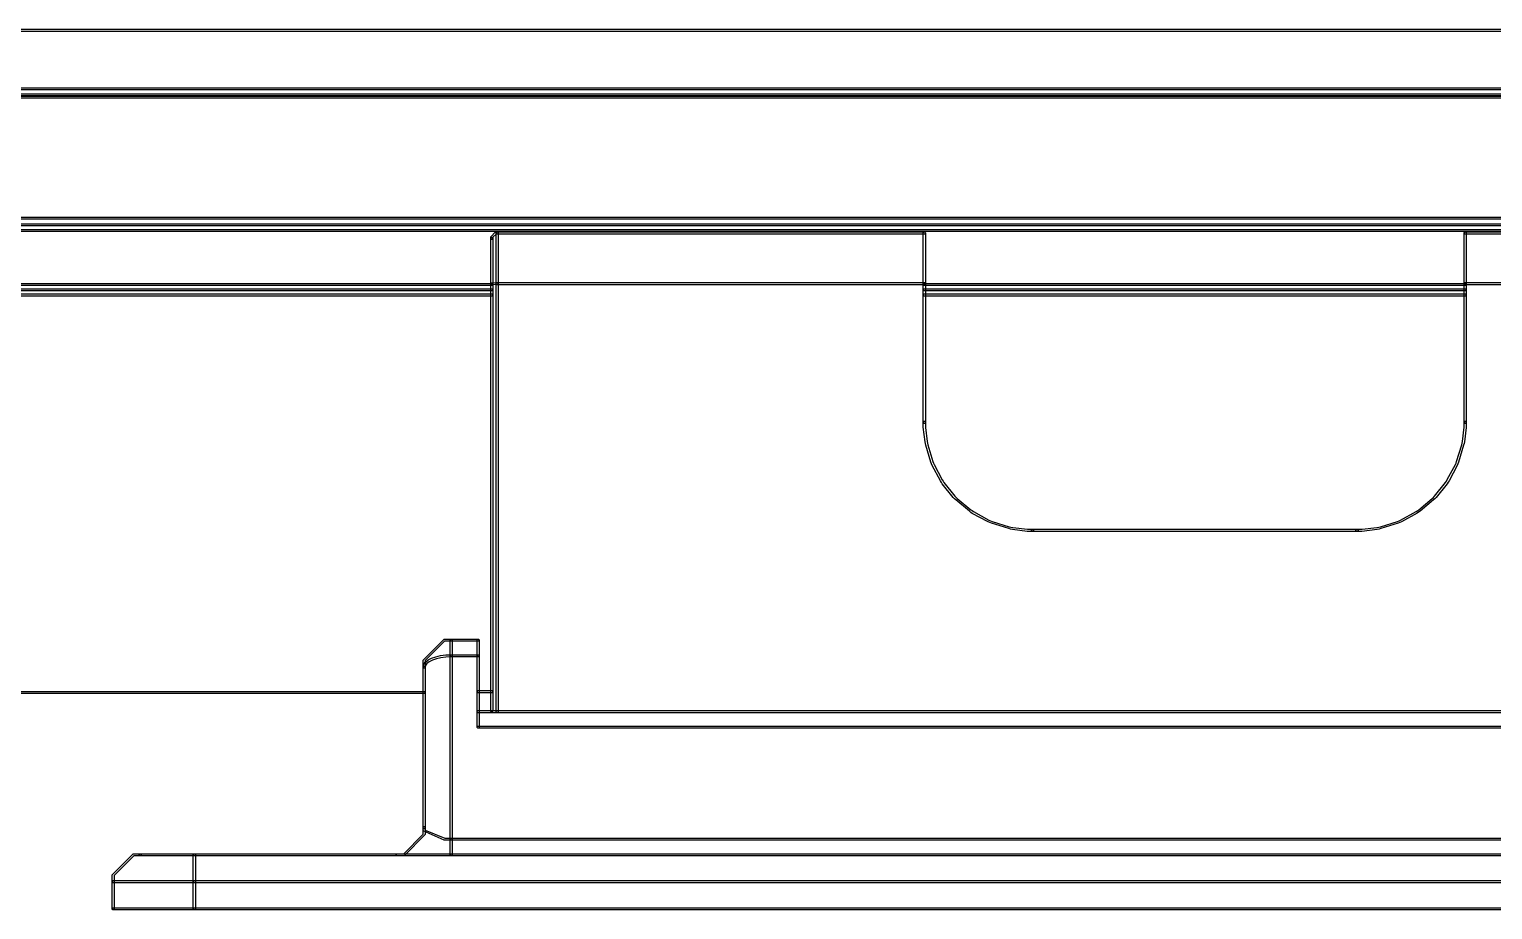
# Model space of a CAD drawing. Extents: x 0.54 to 10.46, y 0.74 to 7.76.
# Drawn here: x 6.4233 to 6.9123, y 4.3604 to 4.6547 of the extents above; entities that cross this region are included whole.
import ezdxf

# ---------------------------------------------------------------- set-up
doc = ezdxf.new("R2010")
doc.units = 0
doc.layers.get('0').update_dxf_attribs({"linetype": 'CONTINUOUS'})

msp = doc.modelspace()

# ---------------------------------------------------------------- linework, layer by layer
at = {"color": 0}
for points in [[(8.18397, 4.65397), (3.01167, 4.65397), (3.01156, 4.65397), (3.01133, 4.65424), (3.01133, 4.65429), (3.01133, 4.6544), (3.01156, 4.65468), (3.01167, 4.65468), (8.18397, 4.65468), (8.18403, 4.65468), (8.18431, 4.6544), (8.18431, 4.65429), (8.18431, 4.65424), (8.18403, 4.65397), (8.18397, 4.65397)], [(8.17014, 4.63238), (2.99789, 4.63238), (2.99778, 4.63238), (2.9975, 4.63271), (2.9975, 4.63276), (2.9975, 4.63286), (2.99778, 4.63308), (2.99789, 4.63308), (8.17014, 4.63308), (8.17019, 4.63308), (8.17051, 4.63286), (8.17051, 4.63276), (8.17051, 4.63271), (8.17019, 4.63238), (8.17014, 4.63238)], [(8.15479, 4.58892), (2.98247, 4.58892), (2.98236, 4.58892), (2.98215, 4.58919), (2.98215, 4.58925), (2.98215, 4.58936), (2.98236, 4.58963), (2.98247, 4.58963), (8.15479, 4.58963), (8.15483, 4.58963), (8.15511, 4.58936), (8.15511, 4.58925), (8.15511, 4.58919), (8.15483, 4.58892), (8.15479, 4.58892)], [(6.57785, 4.58442), (6.57775, 4.58442), (6.57753, 4.58469), (6.57753, 4.58475), (6.57753, 4.58529), (6.57915, 4.58692), (6.57969, 4.58692), (6.57975, 4.58692), (6.58003, 4.58664), (6.58003, 4.58653), (6.58003, 4.58649), (6.57975, 4.58621), (6.57969, 4.58621), (6.57932, 4.58621), (6.57824, 4.58513), (6.57824, 4.58475), (6.57824, 4.58469), (6.5779, 4.58442), (6.57785, 4.58442)], [(6.57969, 4.56928), (6.57958, 4.56928), (6.57932, 4.56961), (6.57932, 4.56967), (6.57932, 4.58653), (6.57932, 4.58664), (6.57958, 4.58692), (6.57969, 4.58692), (6.57975, 4.58692), (6.58003, 4.58664), (6.58003, 4.58653), (6.58003, 4.56967), (6.58003, 4.56961), (6.57975, 4.56928), (6.57969, 4.56928)], [(6.72244, 4.58621), (6.57969, 4.58621), (6.57958, 4.58621), (6.57932, 4.58649), (6.57932, 4.58653), (6.57932, 4.58664), (6.57958, 4.58692), (6.57969, 4.58692), (6.72244, 4.58692), (6.7225, 4.58692), (6.72276, 4.58664), (6.72276, 4.58653), (6.72276, 4.58649), (6.7225, 4.58621), (6.72244, 4.58621)], [(6.72244, 4.56928), (6.72233, 4.56928), (6.72206, 4.56961), (6.72206, 4.56967), (6.72206, 4.58653), (6.72206, 4.58664), (6.72233, 4.58692), (6.72244, 4.58692), (6.7225, 4.58692), (6.72276, 4.58664), (6.72276, 4.58653), (6.72276, 4.56967), (6.72276, 4.56961), (6.7225, 4.56928), (6.72244, 4.56928)], [(7.04585, 4.58621), (6.90315, 4.58621), (6.90306, 4.58621), (6.90278, 4.58649), (6.90278, 4.58653), (6.90278, 4.58664), (6.90306, 4.58692), (6.90315, 4.58692), (7.04585, 4.58692), (7.0459, 4.58692), (7.04622, 4.58664), (7.04622, 4.58653), (7.04622, 4.58649), (7.0459, 4.58621), (7.04585, 4.58621)], [(6.9031, 4.56928), (6.903, 4.56928), (6.90278, 4.56961), (6.90278, 4.56967), (6.90278, 4.58653), (6.90278, 4.58664), (6.903, 4.58692), (6.9031, 4.58692), (6.90315, 4.58692), (6.90349, 4.58664), (6.90349, 4.58653), (6.90349, 4.56967), (6.90349, 4.56961), (6.90315, 4.56928), (6.9031, 4.56928)], [(6.57785, 4.56917), (6.57775, 4.56917), (6.57753, 4.5695), (6.57753, 4.56956), (6.57753, 4.58475), (6.57753, 4.58485), (6.57775, 4.58507), (6.57785, 4.58507), (6.5779, 4.58507), (6.57824, 4.58485), (6.57824, 4.58475), (6.57824, 4.56956), (6.57824, 4.5695), (6.5779, 4.56917), (6.57785, 4.56917)], [(6.57785, 4.56722), (4.32531, 4.56722), (4.32519, 4.56722), (4.32497, 4.56749), (4.32497, 4.56754), (4.32497, 4.56765), (4.32519, 4.56793), (4.32531, 4.56793), (6.57785, 4.56793), (6.5779, 4.56793), (6.57824, 4.56765), (6.57824, 4.56754), (6.57824, 4.56749), (6.5779, 4.56722), (6.57785, 4.56722)], [(6.57785, 4.56917), (6.57775, 4.56917), (6.57753, 4.56944), (6.57753, 4.5695), (6.57753, 4.56961), (6.57775, 4.56988), (6.57781, 4.56988), (6.5779, 4.56993), (6.57954, 4.57004), (6.57969, 4.56999), (6.57975, 4.56999), (6.58003, 4.56972), (6.58003, 4.56961), (6.58003, 4.56956), (6.57975, 4.56933), (6.57969, 4.56933), (6.57954, 4.56933), (6.57926, 4.56933), (6.57921, 4.56933), (6.57889, 4.56933), (6.57801, 4.56922), (6.57796, 4.56917), (6.57796, 4.56917), (6.57785, 4.56917), (6.57785, 4.56917)], [(6.57785, 4.42643), (6.57775, 4.42643), (6.57753, 4.42671), (6.57753, 4.42676), (6.57753, 4.56956), (6.57753, 4.56967), (6.57775, 4.56988), (6.57785, 4.56988), (6.5779, 4.56988), (6.57824, 4.56967), (6.57824, 4.56956), (6.57824, 4.42676), (6.57824, 4.42671), (6.5779, 4.42643), (6.57785, 4.42643)], [(6.72244, 4.56928), (6.57969, 4.56928), (6.57958, 4.56928), (6.57932, 4.56961), (6.57932, 4.56967), (6.57932, 4.56976), (6.57958, 4.56999), (6.57969, 4.56999), (6.72244, 4.56999), (6.7225, 4.56999), (6.72276, 4.56976), (6.72276, 4.56967), (6.72276, 4.56961), (6.7225, 4.56928), (6.72244, 4.56928)], [(6.72244, 4.52294), (6.72233, 4.52294), (6.72206, 4.52322), (6.72206, 4.52328), (6.72206, 4.56967), (6.72206, 4.56976), (6.72233, 4.56999), (6.72244, 4.56999), (6.7225, 4.56999), (6.72276, 4.56976), (6.72276, 4.56967), (6.72276, 4.52328), (6.72276, 4.52322), (6.7225, 4.52294), (6.72244, 4.52294)], [(6.9031, 4.56722), (6.72244, 4.56722), (6.72233, 4.56722), (6.72206, 4.56749), (6.72206, 4.56754), (6.72206, 4.56765), (6.72233, 4.56793), (6.72244, 4.56793), (6.9031, 4.56793), (6.90315, 4.56793), (6.90349, 4.56765), (6.90349, 4.56754), (6.90349, 4.56749), (6.90315, 4.56722), (6.9031, 4.56722)], [(6.9031, 4.52294), (6.903, 4.52294), (6.90278, 4.52322), (6.90278, 4.52328), (6.90278, 4.56967), (6.90278, 4.56976), (6.903, 4.56999), (6.9031, 4.56999), (6.90315, 4.56999), (6.90349, 4.56976), (6.90349, 4.56967), (6.90349, 4.52328), (6.90349, 4.52322), (6.90315, 4.52294), (6.9031, 4.52294)], [(7.04585, 4.56928), (6.90315, 4.56928), (6.90306, 4.56928), (6.90278, 4.56961), (6.90278, 4.56967), (6.90278, 4.56976), (6.90306, 4.56999), (6.90315, 4.56999), (7.04585, 4.56999), (7.0459, 4.56999), (7.04622, 4.56976), (7.04622, 4.56967), (7.04622, 4.56961), (7.0459, 4.56928), (7.04585, 4.56928)], [(6.75857, 4.48682), (6.75672, 4.48682), (6.75185, 4.48747), (6.75125, 4.48757), (6.75065, 4.48774), (6.74485, 4.48953), (6.74431, 4.48975), (6.74371, 4.49001), (6.73844, 4.49283), (6.73796, 4.49317), (6.73747, 4.49354), (6.73292, 4.49735), (6.73253, 4.49772), (6.7321, 4.49815), (6.7284, 4.50271), (6.72814, 4.50319), (6.72781, 4.50369), (6.72504, 4.5089), (6.72483, 4.50939), (6.72461, 4.50999), (6.72288, 4.51563), (6.72276, 4.51617), (6.72265, 4.51676), (6.72206, 4.52165), (6.72206, 4.52328), (6.72206, 4.52339), (6.72233, 4.52365), (6.72244, 4.52365), (6.7225, 4.52365), (6.72276, 4.52339), (6.72276, 4.52328), (6.72276, 4.52154), (6.72331, 4.51693), (6.72347, 4.51633), (6.72358, 4.51579), (6.72526, 4.51019), (6.72547, 4.50965), (6.72569, 4.50917), (6.72835, 4.50407), (6.72868, 4.50358), (6.72894, 4.50315), (6.73258, 4.49864), (6.73301, 4.49821), (6.7334, 4.49783), (6.7379, 4.49408), (6.73839, 4.49376), (6.73882, 4.49343), (6.74397, 4.49061), (6.74451, 4.4904), (6.74507, 4.49018), (6.75076, 4.48839), (6.75136, 4.48822), (6.75196, 4.48812), (6.75689, 4.48753), (6.75857, 4.48753), (6.75863, 4.48753), (6.7589, 4.48725), (6.7589, 4.48714), (6.7589, 4.48708), (6.75863, 4.48682), (6.75857, 4.48682)], [(6.86697, 4.48682), (6.86686, 4.48682), (6.86664, 4.48708), (6.86664, 4.48714), (6.86664, 4.48725), (6.86686, 4.48753), (6.86697, 4.48753), (6.86876, 4.48753), (6.87364, 4.48812), (6.87424, 4.48822), (6.87478, 4.48839), (6.88049, 4.49018), (6.88103, 4.4904), (6.88157, 4.49061), (6.88672, 4.49343), (6.88726, 4.49376), (6.88769, 4.49408), (6.89208, 4.49783), (6.89253, 4.49821), (6.8929, 4.49864), (6.89654, 4.50315), (6.89686, 4.50364), (6.89714, 4.50412), (6.89985, 4.50917), (6.90007, 4.50965), (6.90028, 4.51019), (6.90196, 4.51579), (6.90207, 4.51633), (6.90218, 4.51693), (6.90278, 4.52171), (6.90278, 4.52328), (6.90278, 4.52339), (6.90306, 4.52365), (6.90315, 4.52365), (6.90321, 4.52365), (6.90349, 4.52339), (6.90349, 4.52328), (6.90349, 4.52154), (6.90289, 4.51676), (6.90278, 4.51617), (6.90261, 4.51563), (6.90093, 4.50999), (6.90072, 4.50944), (6.9005, 4.5089), (6.89779, 4.50375), (6.89746, 4.50325), (6.89714, 4.50276), (6.89339, 4.49815), (6.89301, 4.49772), (6.89258, 4.49735), (6.88807, 4.49354), (6.88758, 4.49322), (6.8871, 4.49289), (6.88183, 4.49001), (6.88129, 4.48975), (6.88069, 4.48953), (6.87494, 4.48774), (6.87435, 4.48757), (6.87375, 4.48747), (6.86865, 4.48682), (6.86697, 4.48682)], [(6.86697, 4.48682), (6.75857, 4.48682), (6.75846, 4.48682), (6.75825, 4.48708), (6.75825, 4.48714), (6.75825, 4.48725), (6.75846, 4.48753), (6.75857, 4.48753), (6.86697, 4.48753), (6.86703, 4.48753), (6.86735, 4.48725), (6.86735, 4.48714), (6.86735, 4.48708), (6.86703, 4.48682), (6.86697, 4.48682)], [(6.55528, 4.44108), (6.55518, 4.44108), (6.55496, 4.44135), (6.55496, 4.4414), (6.55496, 4.44379), (6.56196, 4.45079), (6.56429, 4.45079), (6.56435, 4.45079), (6.56467, 4.45057), (6.56467, 4.45047), (6.56467, 4.45042), (6.56435, 4.45014), (6.56429, 4.45014), (6.56212, 4.45014), (6.55561, 4.44363), (6.55561, 4.4414), (6.55561, 4.44135), (6.55533, 4.44108), (6.55528, 4.44108)], [(6.57335, 4.45014), (6.56435, 4.45014), (6.56424, 4.45014), (6.56396, 4.45042), (6.56396, 4.45047), (6.56396, 4.45057), (6.56424, 4.45085), (6.56435, 4.45085), (6.57335, 4.45085), (6.5734, 4.45085), (6.57368, 4.45057), (6.57368, 4.45047), (6.57368, 4.45042), (6.5734, 4.45014), (6.57335, 4.45014)], [(6.57335, 4.44488), (6.57324, 4.44488), (6.57303, 4.44521), (6.57303, 4.44526), (6.57303, 4.45047), (6.57303, 4.45057), (6.57324, 4.45085), (6.57335, 4.45085), (6.5734, 4.45085), (6.57368, 4.45057), (6.57368, 4.45047), (6.57368, 4.44526), (6.57368, 4.44521), (6.5734, 4.44488), (6.57335, 4.44488)], [(6.55528, 4.44108), (6.55518, 4.44108), (6.55512, 4.44114), (6.5549, 4.44151), (6.55496, 4.44151), (6.55512, 4.44228), (6.55512, 4.44228), (6.55512, 4.44239), (6.55518, 4.44239), (6.55567, 4.44308), (6.55567, 4.44314), (6.55578, 4.44314), (6.55578, 4.44314), (6.55658, 4.44385), (6.55778, 4.44444), (6.55919, 4.44493), (6.56076, 4.44532), (6.5625, 4.44553), (6.56429, 4.44558), (6.56435, 4.44558), (6.56467, 4.44536), (6.56467, 4.44526), (6.56467, 4.44521), (6.56435, 4.44493), (6.56435, 4.44488), (6.56256, 4.44482), (6.56087, 4.44461), (6.5594, 4.44428), (6.55806, 4.44379), (6.55697, 4.44325), (6.55621, 4.44265), (6.55578, 4.442), (6.55561, 4.44135), (6.55556, 4.44135), (6.55533, 4.44108), (6.55528, 4.44108)], [(6.56435, 4.38363), (6.56424, 4.38363), (6.56396, 4.3839), (6.56396, 4.38396), (6.56396, 4.44526), (6.56396, 4.44536), (6.56424, 4.44558), (6.56435, 4.44558), (6.5644, 4.44558), (6.56467, 4.44536), (6.56467, 4.44526), (6.56467, 4.38396), (6.56467, 4.3839), (6.5644, 4.38363), (6.56435, 4.38363)], [(6.57335, 4.44488), (6.56435, 4.44488), (6.56424, 4.44488), (6.56396, 4.44521), (6.56396, 4.44526), (6.56396, 4.44536), (6.56424, 4.44558), (6.56435, 4.44558), (6.57335, 4.44558), (6.5734, 4.44558), (6.57368, 4.44536), (6.57368, 4.44526), (6.57368, 4.44521), (6.5734, 4.44488), (6.57335, 4.44488)], [(6.57335, 4.42101), (6.57324, 4.42101), (6.57303, 4.42128), (6.57303, 4.42133), (6.57303, 4.44526), (6.57303, 4.44536), (6.57324, 4.44558), (6.57335, 4.44558), (6.5734, 4.44558), (6.57368, 4.44536), (6.57368, 4.44526), (6.57368, 4.42133), (6.57368, 4.42128), (6.5734, 4.42101), (6.57335, 4.42101)], [(6.55528, 4.38743), (6.55518, 4.38743), (6.55496, 4.38769), (6.55496, 4.38775), (6.55496, 4.44146), (6.55496, 4.44157), (6.55518, 4.44179), (6.55528, 4.44179), (6.55533, 4.44179), (6.55561, 4.44157), (6.55561, 4.44146), (6.55561, 4.38775), (6.55561, 4.38769), (6.55533, 4.38743), (6.55528, 4.38743)], [(6.55528, 4.43261), (4.34787, 4.43261), (4.34776, 4.43261), (4.34754, 4.43289), (4.34754, 4.43294), (4.34754, 4.43306), (4.34776, 4.43332), (4.34787, 4.43332), (6.55528, 4.43332), (6.55533, 4.43332), (6.55561, 4.43306), (6.55561, 4.43294), (6.55561, 4.43289), (6.55533, 4.43261), (6.55528, 4.43261)], [(6.57785, 4.43289), (6.57335, 4.43289), (6.57324, 4.43289), (6.57297, 4.43317), (6.57297, 4.43321), (6.57297, 4.43332), (6.57324, 4.4336), (6.57335, 4.4336), (6.57785, 4.4336), (6.5779, 4.4336), (6.57824, 4.43332), (6.57824, 4.43321), (6.57824, 4.43317), (6.5779, 4.43289), (6.57785, 4.43289)], [(7.05219, 4.42622), (6.57335, 4.42622), (6.57324, 4.42622), (6.57297, 4.42654), (6.57297, 4.4266), (6.57297, 4.42671), (6.57324, 4.42692), (6.57335, 4.42692), (7.05219, 4.42692), (7.05225, 4.42692), (7.05251, 4.42671), (7.05251, 4.4266), (7.05251, 4.42654), (7.05225, 4.42622), (7.05219, 4.42622)], [(7.05219, 4.42101), (6.57335, 4.42101), (6.57324, 4.42101), (6.57297, 4.42128), (6.57297, 4.42133), (6.57297, 4.42144), (6.57324, 4.42171), (6.57335, 4.42171), (7.05219, 4.42171), (7.05225, 4.42171), (7.05251, 4.42144), (7.05251, 4.42133), (7.05251, 4.42128), (7.05225, 4.42101), (7.05219, 4.42101)], [(6.54628, 4.37836), (6.54617, 4.37836), (6.5459, 4.37869), (6.5459, 4.37875), (6.5459, 4.37885), (6.54617, 4.37907), (6.54628, 4.37907), (6.54844, 4.37907), (6.55496, 4.38564), (6.55496, 4.38781), (6.55496, 4.38792), (6.55518, 4.38813), (6.55528, 4.38813), (6.55533, 4.38813), (6.55567, 4.38792), (6.55567, 4.38781), (6.55567, 4.38547), (6.54861, 4.37836), (6.54628, 4.37836)], [(6.56435, 4.38363), (6.56196, 4.38363), (6.5549, 4.38678), (6.5549, 4.38781), (6.5549, 4.38792), (6.55518, 4.38813), (6.55528, 4.38813), (6.55533, 4.38813), (6.55567, 4.38792), (6.55567, 4.38781), (6.55567, 4.38693), (6.56218, 4.38433), (6.56435, 4.38433), (6.5644, 4.38433), (6.56467, 4.38406), (6.56467, 4.38396), (6.56467, 4.3839), (6.5644, 4.38363), (6.56435, 4.38363)], [(6.56435, 4.37836), (6.56424, 4.37836), (6.56396, 4.37869), (6.56396, 4.37875), (6.56396, 4.38396), (6.56396, 4.38406), (6.56424, 4.38433), (6.56435, 4.38433), (6.5644, 4.38433), (6.56467, 4.38406), (6.56467, 4.38396), (6.56467, 4.37875), (6.56467, 4.37869), (6.5644, 4.37836), (6.56435, 4.37836)], [(7.06119, 4.38363), (6.56435, 4.38363), (6.56424, 4.38363), (6.56396, 4.3839), (6.56396, 4.38396), (6.56396, 4.38406), (6.56424, 4.38433), (6.56435, 4.38433), (7.06119, 4.38433), (7.06125, 4.38433), (7.06158, 4.38406), (7.06158, 4.38396), (7.06158, 4.3839), (7.06125, 4.38363), (7.06119, 4.38363)], [(6.45139, 4.36936), (6.45128, 4.36936), (6.45107, 4.36963), (6.45107, 4.36968), (6.45107, 4.37207), (6.45806, 4.37907), (6.46039, 4.37907), (6.46044, 4.37907), (6.46078, 4.37885), (6.46078, 4.37875), (6.46078, 4.37869), (6.46044, 4.37836), (6.46039, 4.37836), (6.45822, 4.37836), (6.45171, 4.37185), (6.45171, 4.36968), (6.45171, 4.36963), (6.45144, 4.36936), (6.45139, 4.36936)], [(6.47851, 4.37836), (6.46039, 4.37836), (6.46029, 4.37836), (6.46007, 4.37869), (6.46007, 4.37875), (6.46007, 4.37885), (6.46029, 4.37907), (6.46039, 4.37907), (6.47851, 4.37907), (6.47857, 4.37907), (6.47885, 4.37885), (6.47885, 4.37875), (6.47885, 4.37869), (6.47857, 4.37836), (6.47851, 4.37836)], [(6.47851, 4.36936), (6.4784, 4.36936), (6.47814, 4.36963), (6.47814, 4.36968), (6.47814, 4.37875), (6.47814, 4.37885), (6.4784, 4.37907), (6.47851, 4.37907), (6.47857, 4.37907), (6.47885, 4.37885), (6.47885, 4.37875), (6.47885, 4.36968), (6.47885, 4.36963), (6.47857, 4.36936), (6.47851, 4.36936)], [(7.14708, 4.37836), (6.47846, 4.37836), (6.47835, 4.37836), (6.47814, 4.37869), (6.47814, 4.37875), (6.47814, 4.37885), (6.47835, 4.37907), (6.47846, 4.37907), (7.14708, 4.37907), (7.14714, 4.37907), (7.1474, 4.37885), (7.1474, 4.37875), (7.1474, 4.37869), (7.14714, 4.37836), (7.14708, 4.37836)], [(6.47851, 4.36936), (6.45139, 4.36936), (6.45128, 4.36936), (6.45101, 4.36963), (6.45101, 4.36968), (6.45101, 4.36979), (6.45128, 4.37007), (6.45139, 4.37007), (6.47851, 4.37007), (6.47857, 4.37007), (6.47885, 4.36979), (6.47885, 4.36968), (6.47885, 4.36963), (6.47857, 4.36936), (6.47851, 4.36936)], [(6.45139, 4.36035), (6.45128, 4.36035), (6.45107, 4.36062), (6.45107, 4.36068), (6.45107, 4.36974), (6.45107, 4.36985), (6.45128, 4.37007), (6.45139, 4.37007), (6.45144, 4.37007), (6.45171, 4.36985), (6.45171, 4.36974), (6.45171, 4.36068), (6.45171, 4.36062), (6.45144, 4.36035), (6.45139, 4.36035)], [(7.14708, 4.36936), (6.47846, 4.36936), (6.47835, 4.36936), (6.47814, 4.36963), (6.47814, 4.36968), (6.47814, 4.36979), (6.47835, 4.37007), (6.47846, 4.37007), (7.14708, 4.37007), (7.14714, 4.37007), (7.1474, 4.36979), (7.1474, 4.36968), (7.1474, 4.36963), (7.14714, 4.36936), (7.14708, 4.36936)], [(6.47851, 4.36035), (6.4784, 4.36035), (6.47814, 4.36062), (6.47814, 4.36068), (6.47814, 4.36974), (6.47814, 4.36985), (6.4784, 4.37007), (6.47851, 4.37007), (6.47857, 4.37007), (6.47885, 4.36985), (6.47885, 4.36974), (6.47885, 4.36068), (6.47885, 4.36062), (6.47857, 4.36035), (6.47851, 4.36035)], [(6.47851, 4.36035), (6.45139, 4.36035), (6.45128, 4.36035), (6.45101, 4.36062), (6.45101, 4.36068), (6.45101, 4.36079), (6.45128, 4.361), (6.45139, 4.361), (6.47851, 4.361), (6.47857, 4.361), (6.47885, 4.36079), (6.47885, 4.36068), (6.47885, 4.36062), (6.47857, 4.36035), (6.47851, 4.36035)], [(7.14708, 4.36035), (6.47846, 4.36035), (6.47835, 4.36035), (6.47814, 4.36062), (6.47814, 4.36068), (6.47814, 4.36079), (6.47835, 4.361), (6.47846, 4.361), (7.14708, 4.361), (7.14714, 4.361), (7.1474, 4.36079), (7.1474, 4.36068), (7.1474, 4.36062), (7.14714, 4.36035), (7.14708, 4.36035)]]:
    msp.add_lwpolyline(points, close=True, dxfattribs=at)
at = {"color": 9}
for points in [[(8.16971, 4.63162), (2.9974, 4.63162), (2.99729, 4.63162), (2.99707, 4.63194), (2.99707, 4.632), (2.99707, 4.63211), (2.99729, 4.63232), (2.9974, 4.63232), (8.16971, 4.63232), (8.16976, 4.63232), (8.17003, 4.63211), (8.17003, 4.632), (8.17003, 4.63194), (8.16976, 4.63162), (8.16971, 4.63162)], [(8.17133, 4.63444), (2.99903, 4.63444), (2.99892, 4.63444), (2.99869, 4.63471), (2.99869, 4.63476), (2.99869, 4.63488), (2.99892, 4.63514), (2.99903, 4.63514), (8.17133, 4.63514), (8.17139, 4.63514), (8.17165, 4.63488), (8.17165, 4.63476), (8.17165, 4.63471), (8.17139, 4.63444), (8.17133, 4.63444)], [(8.15494, 4.59119), (2.98264, 4.59119), (2.98253, 4.59119), (2.98232, 4.59147), (2.98232, 4.59153), (2.98232, 4.59164), (2.98253, 4.59185), (2.98264, 4.59185), (8.15494, 4.59185), (8.155, 4.59185), (8.15533, 4.59164), (8.15533, 4.59153), (8.15533, 4.59147), (8.155, 4.59119), (8.15494, 4.59119)], [(8.15474, 4.58708), (2.98242, 4.58708), (2.98232, 4.58708), (2.9821, 4.5874), (2.9821, 4.58746), (2.9821, 4.58757), (2.98232, 4.58778), (2.98242, 4.58778), (8.15474, 4.58778), (8.15479, 4.58778), (8.15506, 4.58757), (8.15506, 4.58746), (8.15506, 4.5874), (8.15479, 4.58708), (8.15474, 4.58708)], [(6.57785, 4.56901), (4.32531, 4.56901), (4.32519, 4.56901), (4.32497, 4.56933), (4.32497, 4.56939), (4.32497, 4.5695), (4.32519, 4.56972), (4.32531, 4.56972), (6.57785, 4.56972), (6.5779, 4.56972), (6.57824, 4.5695), (6.57824, 4.56939), (6.57824, 4.56933), (6.5779, 4.56901), (6.57785, 4.56901)], [(6.57969, 4.42622), (6.57958, 4.42622), (6.57932, 4.42654), (6.57932, 4.4266), (6.57932, 4.56967), (6.57932, 4.56976), (6.57958, 4.56999), (6.57969, 4.56999), (6.57975, 4.56999), (6.58003, 4.56976), (6.58003, 4.56967), (6.58003, 4.4266), (6.58003, 4.42654), (6.57975, 4.42622), (6.57969, 4.42622)], [(6.9031, 4.56901), (6.72244, 4.56901), (6.72233, 4.56901), (6.72206, 4.56933), (6.72206, 4.56939), (6.72206, 4.5695), (6.72233, 4.56972), (6.72244, 4.56972), (6.9031, 4.56972), (6.90315, 4.56972), (6.90349, 4.5695), (6.90349, 4.56939), (6.90349, 4.56933), (6.90315, 4.56901), (6.9031, 4.56901)], [(6.57785, 4.56549), (4.32531, 4.56549), (4.32519, 4.56549), (4.32497, 4.56581), (4.32497, 4.56586), (4.32497, 4.56597), (4.32519, 4.56619), (4.32531, 4.56619), (6.57785, 4.56619), (6.5779, 4.56619), (6.57824, 4.56597), (6.57824, 4.56586), (6.57824, 4.56581), (6.5779, 4.56549), (6.57785, 4.56549)], [(6.9031, 4.56549), (6.72244, 4.56549), (6.72233, 4.56549), (6.72206, 4.56581), (6.72206, 4.56586), (6.72206, 4.56597), (6.72233, 4.56619), (6.72244, 4.56619), (6.9031, 4.56619), (6.90315, 4.56619), (6.90349, 4.56597), (6.90349, 4.56586), (6.90349, 4.56581), (6.90315, 4.56549), (6.9031, 4.56549)], [(6.56435, 4.44488), (6.56424, 4.44488), (6.56396, 4.44521), (6.56396, 4.44526), (6.56396, 4.45047), (6.56396, 4.45057), (6.56424, 4.45085), (6.56435, 4.45085), (6.5644, 4.45085), (6.56467, 4.45057), (6.56467, 4.45047), (6.56467, 4.44526), (6.56467, 4.44521), (6.5644, 4.44488), (6.56435, 4.44488)]]:
    msp.add_lwpolyline(points, close=True, dxfattribs=at)

doc.saveas('drawing.dxf')
